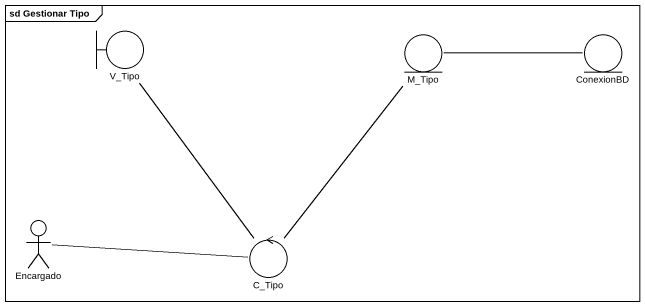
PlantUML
@startuml
mainframe sd Gestionar Tipo
boundary V_Tipo
entity M_Tipo
entity ConexionBD
actor Encargado
control C_Tipo
M_Tipo -right- ConexionBD
Encargado -right- C_Tipo
C_Tipo -up- V_Tipo
C_Tipo -up- M_Tipo
@enduml
